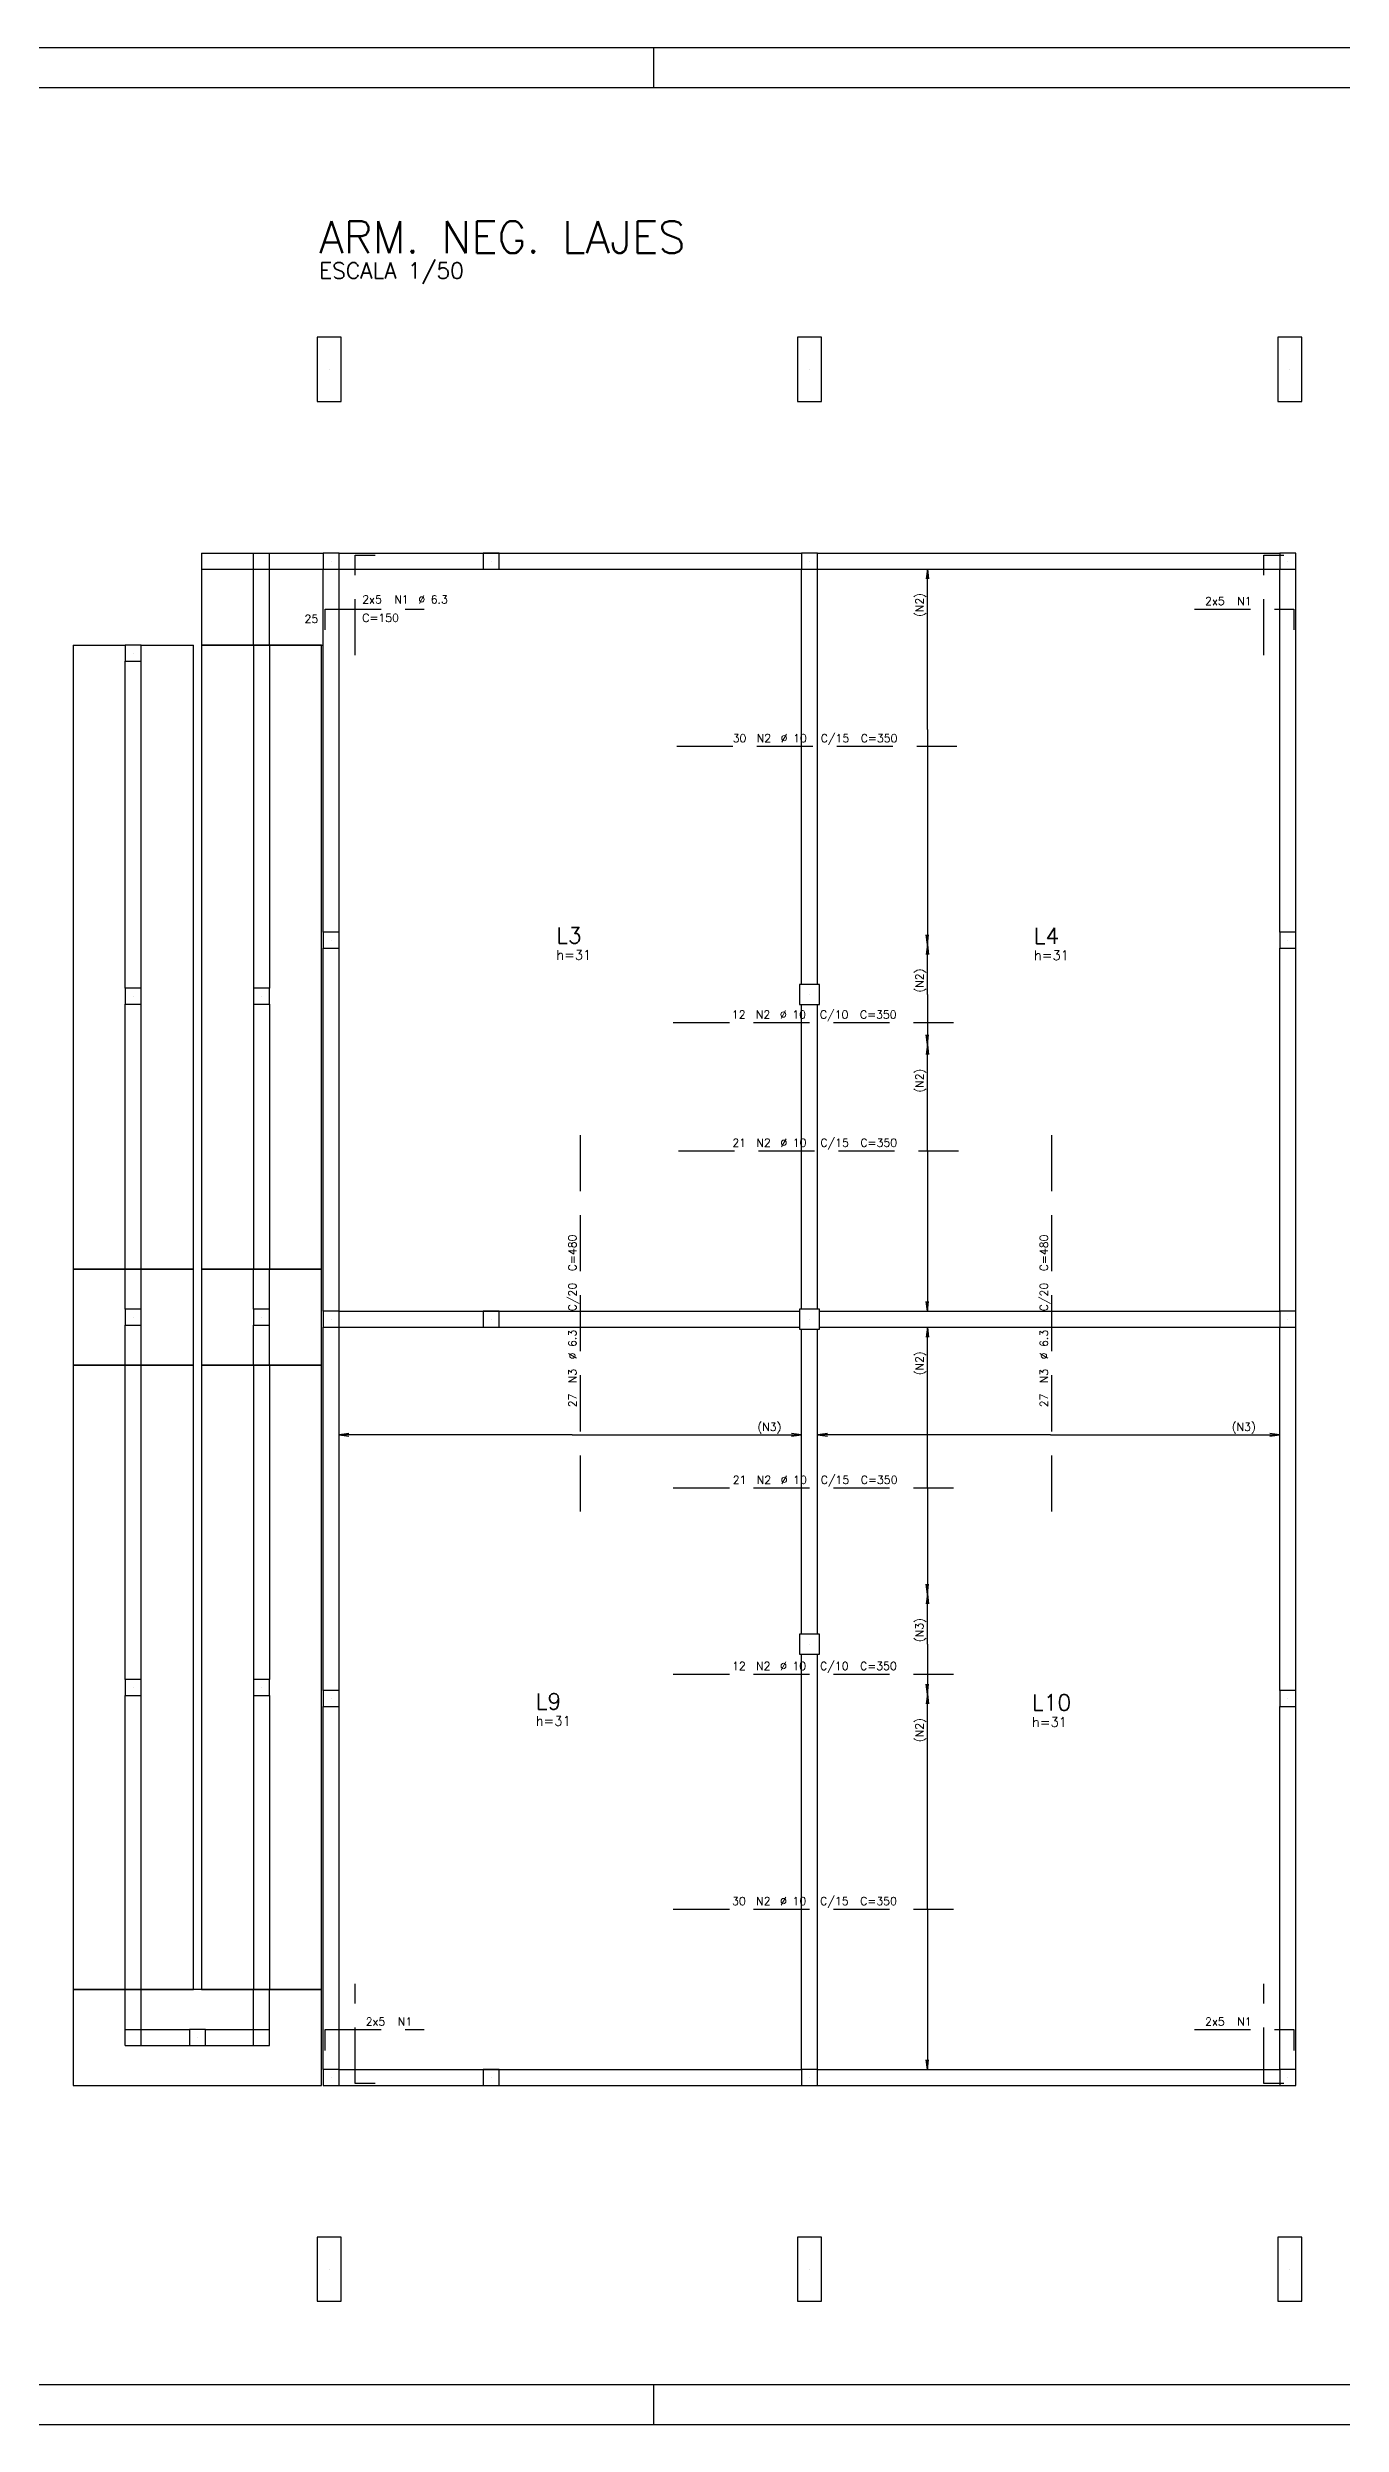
# Model space of a CAD drawing. Extents: x 797 to 1056, y -75 to 15.
# Drawn here: x 812.54 to 828.7, y -75.31 to -45.61 of the extents above; entities that cross this region are included whole.
import ezdxf

# ---------------------------------------------------------------- set-up
doc = ezdxf.new("R2010")
doc.units = 0
doc.header["$MEASUREMENT"] = 0
doc.linetypes.add('ESTILO_TQS_0001', pattern=[1, 0.7, -0.3])
for name, color, linetype in [('06', 6, 'CONTINUOUS'), ('1', 2, 'CONTINUOUS'), ('12', 4, 'CONTINUOUS'), ('2', 4, 'CONTINUOUS'), ('5', 5, 'CONTINUOUS'), ('8', 8, 'CONTINUOUS'), ('CERCADURA', 7, 'CONTINUOUS')]:
    doc.layers.add(name, color=color, linetype=linetype)
doc.styles.get("Standard").update_dxf_attribs({"font": 'ROMANS.SHX'})

msp = doc.modelspace()

# ---------------------------------------------------------------- linework, layer by layer
at = {"layer": '06'}
for p, q in [((797.81, -46.113), (838.11, -46.113)), ((797.81, -74.813), (838.11, -74.813))]:
    msp.add_line(p, q, dxfattribs=at)
at = {"layer": '1', "linetype": 'Continuous'}
for p, q in [((816.055, -49.634), (816.055, -49.634)), ((822.055, -49.634), (822.055, -49.634)), ((828.055, -49.634), (828.055, -49.634)), ((816.08, -52.029), (816.08, -52.029)), ((818.08, -52.029), (818.08, -52.029)), ((822.055, -52.029), (822.055, -52.029)), ((828.03, -52.029), (828.03, -52.029)), ((813.61, -53.179), (813.61, -53.179)), ((816.08, -56.767), (816.08, -56.767)), ((828.03, -56.767), (828.03, -56.767)), ((813.61, -57.467), (813.61, -57.467)), ((815.21, -57.467), (815.21, -57.467)), ((822.055, -57.447), (822.055, -57.447)), ((813.61, -61.479), (813.61, -61.479)), ((815.21, -61.479), (815.21, -61.479)), ((816.08, -61.504), (816.08, -61.504)), ((818.081, -61.504), (818.081, -61.504)), ((822.055, -61.504), (822.055, -61.504)), ((828.03, -61.504), (828.03, -61.504)), ((822.055, -65.562), (822.055, -65.562)), ((813.61, -66.104), (813.61, -66.104)), ((815.21, -66.104), (815.21, -66.104)), ((816.08, -66.242), (816.08, -66.242)), ((828.03, -66.242), (828.03, -66.242)), ((814.41, -70.479), (814.41, -70.479)), ((816.08, -70.979), (816.08, -70.979)), ((818.08, -70.979), (818.08, -70.979)), ((822.055, -70.979), (822.055, -70.979)), ((828.03, -70.979), (828.03, -70.979)), ((816.055, -73.374), (816.055, -73.374)), ((822.055, -73.374), (822.055, -73.374)), ((828.055, -73.374), (828.055, -73.374))]:
    msp.add_line(p, q, dxfattribs=at)
for points in [[(815.905, -50.034), (816.205, -50.034), (816.205, -49.234), (815.905, -49.234), (815.905, -50.034)], [(821.905, -50.034), (822.205, -50.034), (822.205, -49.234), (821.905, -49.234), (821.905, -50.034)], [(827.905, -50.034), (828.205, -50.034), (828.205, -49.234), (827.905, -49.234), (827.905, -50.034)], [(815.98, -52.129), (816.18, -52.129), (816.18, -51.929), (815.98, -51.929), (815.98, -52.129)], [(817.98, -52.129), (818.18, -52.129), (818.18, -51.929), (817.98, -51.929), (817.98, -52.129)], [(821.955, -52.129), (822.155, -52.129), (822.155, -51.929), (821.955, -51.929), (821.955, -52.129)], [(827.93, -52.129), (828.13, -52.129), (828.13, -51.929), (827.93, -51.929), (827.93, -52.129)], [(813.51, -53.279), (813.71, -53.279), (813.71, -53.079), (813.51, -53.079), (813.51, -53.279)], [(815.98, -56.867), (816.18, -56.867), (816.18, -56.667), (815.98, -56.667), (815.98, -56.867)], [(827.93, -56.867), (828.13, -56.867), (828.13, -56.667), (827.93, -56.667), (827.93, -56.867)], [(813.51, -57.567), (813.71, -57.567), (813.71, -57.367), (813.51, -57.367), (813.51, -57.567)], [(815.11, -57.567), (815.31, -57.567), (815.31, -57.367), (815.11, -57.367), (815.11, -57.567)], [(821.93, -57.572), (822.18, -57.572), (822.18, -57.322), (821.93, -57.322), (821.93, -57.572)], [(813.51, -61.579), (813.71, -61.579), (813.71, -61.379), (813.51, -61.379), (813.51, -61.579)], [(815.11, -61.579), (815.31, -61.579), (815.31, -61.379), (815.11, -61.379), (815.11, -61.579)], [(815.98, -61.604), (816.18, -61.604), (816.18, -61.404), (815.98, -61.404), (815.98, -61.604)], [(817.981, -61.604), (818.181, -61.604), (818.181, -61.404), (817.981, -61.404), (817.981, -61.604)], [(821.93, -61.629), (822.18, -61.629), (822.18, -61.379), (821.93, -61.379), (821.93, -61.629)], [(827.93, -61.604), (828.13, -61.604), (828.13, -61.404), (827.93, -61.404), (827.93, -61.604)], [(821.93, -65.687), (822.18, -65.687), (822.18, -65.437), (821.93, -65.437), (821.93, -65.687)], [(813.51, -66.204), (813.71, -66.204), (813.71, -66.004), (813.51, -66.004), (813.51, -66.204)], [(815.11, -66.204), (815.31, -66.204), (815.31, -66.004), (815.11, -66.004), (815.11, -66.204)], [(815.98, -66.342), (816.18, -66.342), (816.18, -66.142), (815.98, -66.142), (815.98, -66.342)], [(827.93, -66.342), (828.13, -66.342), (828.13, -66.142), (827.93, -66.142), (827.93, -66.342)], [(814.31, -70.579), (814.51, -70.579), (814.51, -70.379), (814.31, -70.379), (814.31, -70.579)], [(815.98, -71.079), (816.18, -71.079), (816.18, -70.879), (815.98, -70.879), (815.98, -71.079)], [(817.98, -71.079), (818.18, -71.079), (818.18, -70.879), (817.98, -70.879), (817.98, -71.079)], [(821.955, -71.079), (822.155, -71.079), (822.155, -70.879), (821.955, -70.879), (821.955, -71.079)], [(827.93, -71.079), (828.13, -71.079), (828.13, -70.879), (827.93, -70.879), (827.93, -71.079)], [(815.905, -73.774), (816.205, -73.774), (816.205, -72.974), (815.905, -72.974), (815.905, -73.774)], [(821.905, -73.774), (822.205, -73.774), (822.205, -72.974), (821.905, -72.974), (821.905, -73.774)], [(827.905, -73.774), (828.205, -73.774), (828.205, -72.974), (827.905, -72.974), (827.905, -73.774)]]:
    msp.add_lwpolyline(points, dxfattribs=at)
at = {"layer": '12', "linetype": 'Continuous'}
for p, q in [((814.46, -51.929), (815.11, -51.929)), ((814.46, -51.929), (814.46, -52.129)), ((815.11, -51.929), (815.31, -51.929)), ((815.11, -52.129), (815.11, -51.929)), ((815.31, -51.929), (815.98, -51.929)), ((815.31, -52.129), (815.31, -51.929)), ((816.18, -51.929), (818.08, -51.929)), ((818.08, -51.929), (821.955, -51.929)), ((822.155, -51.929), (827.93, -51.929)), ((814.46, -52.029), (814.46, -53.079)), ((814.46, -52.129), (815.11, -52.129)), ((815.11, -52.129), (815.31, -52.129)), ((815.11, -53.079), (815.11, -52.129)), ((815.31, -52.129), (815.98, -52.129)), ((815.31, -53.079), (815.31, -52.129)), ((815.98, -53.079), (815.98, -52.129)), ((816.18, -52.129), (817.98, -52.129)), ((816.18, -53.079), (816.18, -52.129)), ((818.18, -52.129), (821.955, -52.129)), ((821.955, -57.322), (821.955, -52.129)), ((822.155, -52.129), (827.93, -52.129)), ((822.155, -57.322), (822.155, -52.129)), ((827.93, -56.667), (827.93, -52.129)), ((828.13, -56.667), (828.13, -52.129)), ((812.86, -53.079), (812.86, -60.879)), ((812.86, -53.079), (813.51, -53.079)), ((813.71, -53.079), (814.36, -53.079)), ((814.36, -60.879), (814.36, -53.079)), ((814.46, -53.079), (815.21, -53.079)), ((815.21, -53.079), (814.46, -53.079)), ((814.46, -53.079), (814.46, -60.879)), ((815.11, -53.079), (815.11, -57.367)), ((815.21, -53.079), (815.98, -53.079)), ((815.96, -53.079), (815.21, -53.079)), ((815.31, -53.079), (815.31, -57.367)), ((815.96, -60.879), (815.96, -53.079)), ((815.98, -56.667), (815.98, -53.079)), ((816.18, -56.667), (816.18, -53.079)), ((813.51, -57.367), (813.51, -53.279)), ((813.71, -57.367), (813.71, -53.279)), ((815.98, -61.404), (815.98, -56.867)), ((816.18, -61.404), (816.18, -56.867)), ((827.93, -61.404), (827.93, -56.867)), ((828.13, -61.404), (828.13, -56.867)), ((813.51, -60.879), (813.51, -57.567)), ((813.71, -60.879), (813.71, -57.567)), ((815.11, -57.567), (815.11, -60.879)), ((815.31, -57.567), (815.31, -60.879)), ((821.955, -61.379), (821.955, -57.572)), ((822.155, -61.379), (822.155, -57.572)), ((812.86, -60.879), (813.61, -60.879)), ((813.61, -60.879), (812.86, -60.879)), ((812.86, -60.879), (812.86, -62.079)), ((813.51, -61.379), (813.51, -60.879)), ((813.61, -60.879), (814.36, -60.879)), ((814.36, -60.879), (813.61, -60.879)), ((813.71, -61.379), (813.71, -60.879)), ((814.36, -62.079), (814.36, -60.879)), ((814.46, -60.879), (815.21, -60.879)), ((815.21, -60.879), (814.46, -60.879)), ((814.46, -60.879), (814.46, -62.079)), ((815.11, -61.379), (815.11, -60.879)), ((815.21, -60.879), (815.96, -60.879)), ((815.96, -60.879), (815.21, -60.879)), ((815.31, -61.379), (815.31, -60.879)), ((815.96, -62.079), (815.96, -60.879)), ((816.18, -61.404), (818.081, -61.404)), ((818.081, -61.404), (821.93, -61.404)), ((822.18, -61.404), (827.93, -61.404)), ((813.51, -62.079), (813.51, -61.579)), ((813.71, -62.079), (813.71, -61.579)), ((815.11, -62.079), (815.11, -61.579)), ((815.31, -62.079), (815.31, -61.579)), ((815.98, -66.142), (815.98, -61.604)), ((816.18, -61.604), (817.981, -61.604)), ((816.18, -66.142), (816.18, -61.604)), ((818.181, -61.604), (821.93, -61.604)), ((821.955, -65.437), (821.955, -61.629)), ((822.155, -65.437), (822.155, -61.629)), ((822.18, -61.604), (827.93, -61.604)), ((827.93, -66.142), (827.93, -61.604)), ((828.13, -66.142), (828.13, -61.604)), ((813.61, -62.079), (812.86, -62.079)), ((812.86, -62.079), (812.86, -69.879)), ((812.86, -62.079), (813.61, -62.079)), ((813.51, -66.004), (813.51, -62.079)), ((814.36, -62.079), (813.61, -62.079)), ((813.61, -62.079), (814.36, -62.079)), ((813.71, -66.004), (813.71, -62.079)), ((814.36, -69.879), (814.36, -62.079)), ((815.21, -62.079), (814.46, -62.079)), ((814.46, -62.079), (814.46, -69.879)), ((814.46, -62.079), (815.21, -62.079)), ((815.11, -62.079), (815.11, -66.004)), ((815.96, -62.079), (815.21, -62.079)), ((815.21, -62.079), (815.96, -62.079)), ((815.31, -62.079), (815.31, -66.004)), ((815.96, -69.879), (815.96, -62.079)), ((821.955, -70.879), (821.955, -65.687)), ((822.155, -70.879), (822.155, -65.687)), ((813.51, -69.879), (813.51, -66.204)), ((813.71, -69.879), (813.71, -66.204)), ((815.11, -66.204), (815.11, -69.879)), ((815.31, -66.204), (815.31, -69.879)), ((815.98, -70.879), (815.98, -66.342)), ((816.18, -70.879), (816.18, -66.342)), ((827.93, -70.879), (827.93, -66.342)), ((828.13, -70.879), (828.13, -66.342)), ((812.86, -69.879), (813.61, -69.879)), ((813.61, -69.879), (812.86, -69.879)), ((812.86, -69.879), (812.86, -71.079)), ((813.51, -70.379), (813.51, -69.879)), ((813.61, -69.879), (814.36, -69.879)), ((815.21, -69.879), (813.61, -69.879)), ((813.71, -70.379), (813.71, -69.879)), ((814.46, -69.879), (815.21, -69.879)), ((815.11, -70.379), (815.11, -69.879)), ((815.21, -69.879), (815.96, -69.879)), ((815.96, -69.879), (815.21, -69.879)), ((815.31, -70.379), (815.31, -69.879)), ((815.96, -71.079), (815.96, -69.879)), ((813.51, -70.379), (813.71, -70.379)), ((813.51, -70.579), (813.51, -70.379)), ((813.71, -70.379), (814.31, -70.379)), ((813.71, -70.579), (813.71, -70.379)), ((814.51, -70.379), (815.085, -70.379)), ((815.085, -70.379), (815.31, -70.379)), ((815.11, -70.579), (815.11, -70.379)), ((815.31, -70.579), (815.31, -70.379)), ((813.51, -70.579), (813.71, -70.579)), ((813.71, -70.579), (814.31, -70.579)), ((814.51, -70.579), (815.085, -70.579)), ((815.085, -70.579), (815.31, -70.579)), ((816.18, -70.879), (818.08, -70.879)), ((818.08, -70.879), (821.955, -70.879)), ((822.155, -70.879), (827.93, -70.879)), ((812.86, -71.079), (815.96, -71.079)), ((816.18, -71.079), (817.98, -71.079)), ((818.18, -71.079), (821.955, -71.079)), ((822.155, -71.079), (827.93, -71.079))]:
    msp.add_line(p, q, dxfattribs=at)
at = {"layer": '2', "linetype": 'Continuous'}
for points in [[(823.528, -54.135), (823.528, -52.129), (823.544, -52.253), (823.528, -52.129), (823.512, -52.253)], [(823.528, -54.135), (823.528, -56.822), (823.512, -56.698), (823.528, -56.822), (823.544, -56.698)], [(823.528, -57.447), (823.528, -56.822), (823.544, -56.945), (823.528, -56.822), (823.512, -56.945)], [(823.528, -57.447), (823.528, -58.072), (823.512, -57.948), (823.528, -58.072), (823.544, -57.948)], [(823.528, -59.398), (823.528, -58.072), (823.544, -58.195), (823.528, -58.072), (823.512, -58.195)], [(823.528, -59.398), (823.528, -61.404), (823.512, -61.28), (823.528, -61.404), (823.544, -61.28)], [(823.528, -63.61), (823.528, -61.604), (823.544, -61.728), (823.528, -61.604), (823.512, -61.728)], [(819.093, -62.948), (816.18, -62.948), (816.304, -62.932), (816.18, -62.948), (816.304, -62.964)], [(819.093, -62.948), (821.955, -62.948), (821.831, -62.964), (821.955, -62.948), (821.831, -62.932)], [(825.068, -62.948), (822.155, -62.948), (822.279, -62.932), (822.155, -62.948), (822.279, -62.964)], [(825.068, -62.948), (827.93, -62.948), (827.806, -62.964), (827.93, -62.948), (827.806, -62.932)], [(823.528, -63.61), (823.528, -64.937), (823.512, -64.813), (823.528, -64.937), (823.544, -64.813)], [(823.528, -65.562), (823.528, -64.937), (823.544, -65.06), (823.528, -64.937), (823.512, -65.06)], [(823.528, -65.562), (823.528, -66.187), (823.512, -66.063), (823.528, -66.187), (823.544, -66.063)], [(823.528, -68.873), (823.528, -66.187), (823.544, -66.31), (823.528, -66.187), (823.512, -66.31)], [(823.528, -68.873), (823.528, -70.879), (823.512, -70.755), (823.528, -70.879), (823.544, -70.755)]]:
    msp.add_lwpolyline(points, dxfattribs=at)
at = {"layer": '8', "linetype": 'ESTILO_TQS_0001'}
for points in [[(816.38, -53.204), (816.38, -51.954), (816.63, -51.954)], [(827.73, -53.204), (827.73, -51.954), (827.98, -51.954)], [(816.005, -52.889), (816.005, -52.629), (817.245, -52.629)], [(826.865, -52.629), (828.105, -52.629), (828.105, -52.889)], [(820.398, -54.343), (823.898, -54.343)], [(820.355, -57.796), (823.855, -57.796)], [(819.194, -63.904), (819.194, -59.104)], [(820.418, -59.398), (823.918, -59.398)], [(825.084, -63.904), (825.084, -59.104)], [(820.355, -63.61), (823.855, -63.61)], [(820.355, -65.936), (823.855, -65.936)], [(820.355, -68.873), (823.855, -68.873)], [(816.63, -71.054), (816.38, -71.054), (816.38, -69.809)], [(827.98, -71.054), (827.73, -71.054), (827.73, -69.809)], [(816.005, -70.639), (816.005, -70.379), (817.241, -70.379)], [(826.865, -70.379), (828.105, -70.379), (828.105, -70.639)]]:
    msp.add_lwpolyline(points, dxfattribs=at)
at = {"layer": 'CERCADURA'}
for p, q in [((796.56, -45.613), (838.61, -45.613)), ((820.11, -46.113), (820.11, -45.613)), ((820.11, -75.313), (820.11, -74.813)), ((796.56, -75.313), (838.61, -75.313))]:
    msp.add_line(p, q, dxfattribs=at)

# ---------------------------------------------------------------- texts
at = {"layer": '1', "linetype": 'Continuous'}
for s, height, p in [('ESCALA 1/50', 0.2, (815.931, -48.501)), ('2x5', 0.1, (816.47, -52.559)), ('N1', 0.1, (816.87, -52.559)), ('%%c 6.3', 0.1, (817.17, -52.559)), ('2x5', 0.1, (826.998, -52.579)), ('N1', 0.1, (827.398, -52.579)), (' 25 ', 0.1, (815.68, -52.802)), ('C=150', 0.1, (816.47, -52.789)), ('30', 0.1, (821.096, -54.293)), ('N2', 0.1, (821.396, -54.293)), ('%%c 10', 0.1, (821.696, -54.293)), ('C/15', 0.1, (822.196, -54.293)), ('C=350', 0.1, (822.696, -54.293)), ('L3', 0.2, (818.893, -56.807)), ('L4', 0.2, (824.859, -56.811)), ('h=31', 0.12, (818.893, -57.011)), ('h=31', 0.12, (824.859, -57.015)), ('12', 0.1, (821.086, -57.746)), ('N2', 0.1, (821.386, -57.746)), ('%%c 10', 0.1, (821.686, -57.746)), ('C/10', 0.1, (822.186, -57.746)), ('C=350', 0.1, (822.686, -57.746)), ('21', 0.1, (821.092, -59.348)), ('N2', 0.1, (821.392, -59.348)), ('%%c 10', 0.1, (821.692, -59.348)), ('C/15', 0.1, (822.192, -59.348)), ('C=350', 0.1, (822.692, -59.348)), ('21', 0.1, (821.097, -63.56)), ('N2', 0.1, (821.397, -63.56)), ('%%c 10', 0.1, (821.697, -63.56)), ('C/15', 0.1, (822.197, -63.56)), ('C=350', 0.1, (822.697, -63.56)), ('12', 0.1, (821.088, -65.886)), ('N2', 0.1, (821.388, -65.886)), ('%%c 10', 0.1, (821.688, -65.886)), ('C/10', 0.1, (822.188, -65.886)), ('C=350', 0.1, (822.688, -65.886)), ('L9', 0.2, (818.637, -66.378)), ('L10', 0.2, (824.835, -66.392)), ('h=31', 0.12, (818.637, -66.582)), ('h=31', 0.12, (824.835, -66.596)), ('30', 0.1, (821.089, -68.823)), ('N2', 0.1, (821.389, -68.823)), ('%%c 10', 0.1, (821.689, -68.823)), ('C/15', 0.1, (822.189, -68.823)), ('C=350', 0.1, (822.689, -68.823)), ('2x5', 0.1, (816.513, -70.329)), ('N1', 0.1, (816.913, -70.329)), ('2x5', 0.1, (826.998, -70.329)), ('N1', 0.1, (827.398, -70.329))]:
    msp.add_text(s, height=height, dxfattribs=at).set_placement(p)
for s, p in [('C=480', (819.144, -60.904)), ('C=480', (825.034, -60.904)), ('C/20', (819.144, -61.404)), ('C/20', (825.034, -61.404)), ('%%c 6.3', (819.144, -62.004)), ('%%c 6.3', (825.034, -62.004)), ('N3', (819.144, -62.304)), ('N3', (825.034, -62.304)), ('27', (819.144, -62.604)), ('27', (825.034, -62.604))]:
    msp.add_text(s, height=0.1, rotation=90, dxfattribs=at).set_placement(p)
at = {"layer": '2', "linetype": 'Continuous'}
for s, p in [('(N2)', (823.478, -52.729)), ('(N2)', (823.478, -57.422)), ('(N2)', (823.478, -58.672)), ('(N2)', (823.478, -62.204)), ('(N3)', (823.478, -65.537)), ('(N2)', (823.478, -66.787))]:
    msp.add_text(s, height=0.1, rotation=90, dxfattribs=at).set_placement(p)
for p in [(821.405, -62.898), (827.33, -62.898)]:
    msp.add_text('(N3)', height=0.1, dxfattribs=at).set_placement(p)
at = {"layer": '5', "linetype": 'Continuous'}
msp.add_text('ARM. NEG. LAJES', height=0.4, dxfattribs=at).set_placement((815.931, -48.181))

doc.saveas('drawing.dxf')
